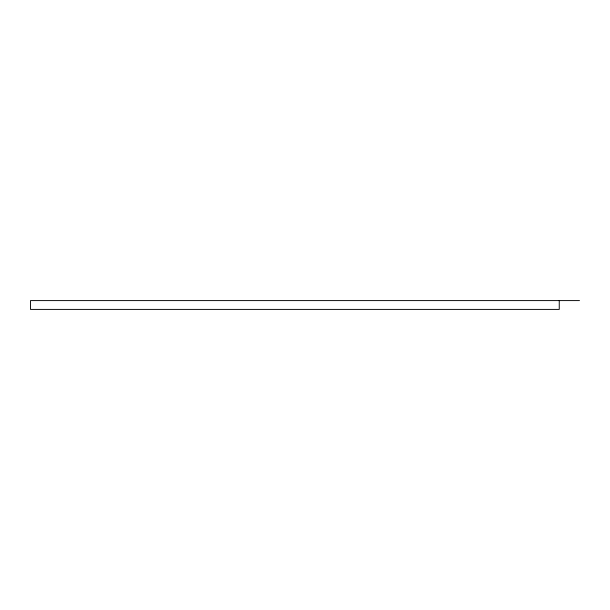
<?xml version="1.0" encoding="UTF-8"?>
<svg xmlns="http://www.w3.org/2000/svg" width="610" height="610" viewBox="0 0 610 610"><rect width="100%" height="100%" fill="white"/><g stroke="black" fill="none" stroke-linecap="round" stroke-linejoin="round"><path stroke-width="0.91" d="M579.5 300.593L30.5 300.593L30.5 309.407L559.248 309.407L559.248 300.593"/></g></svg>
